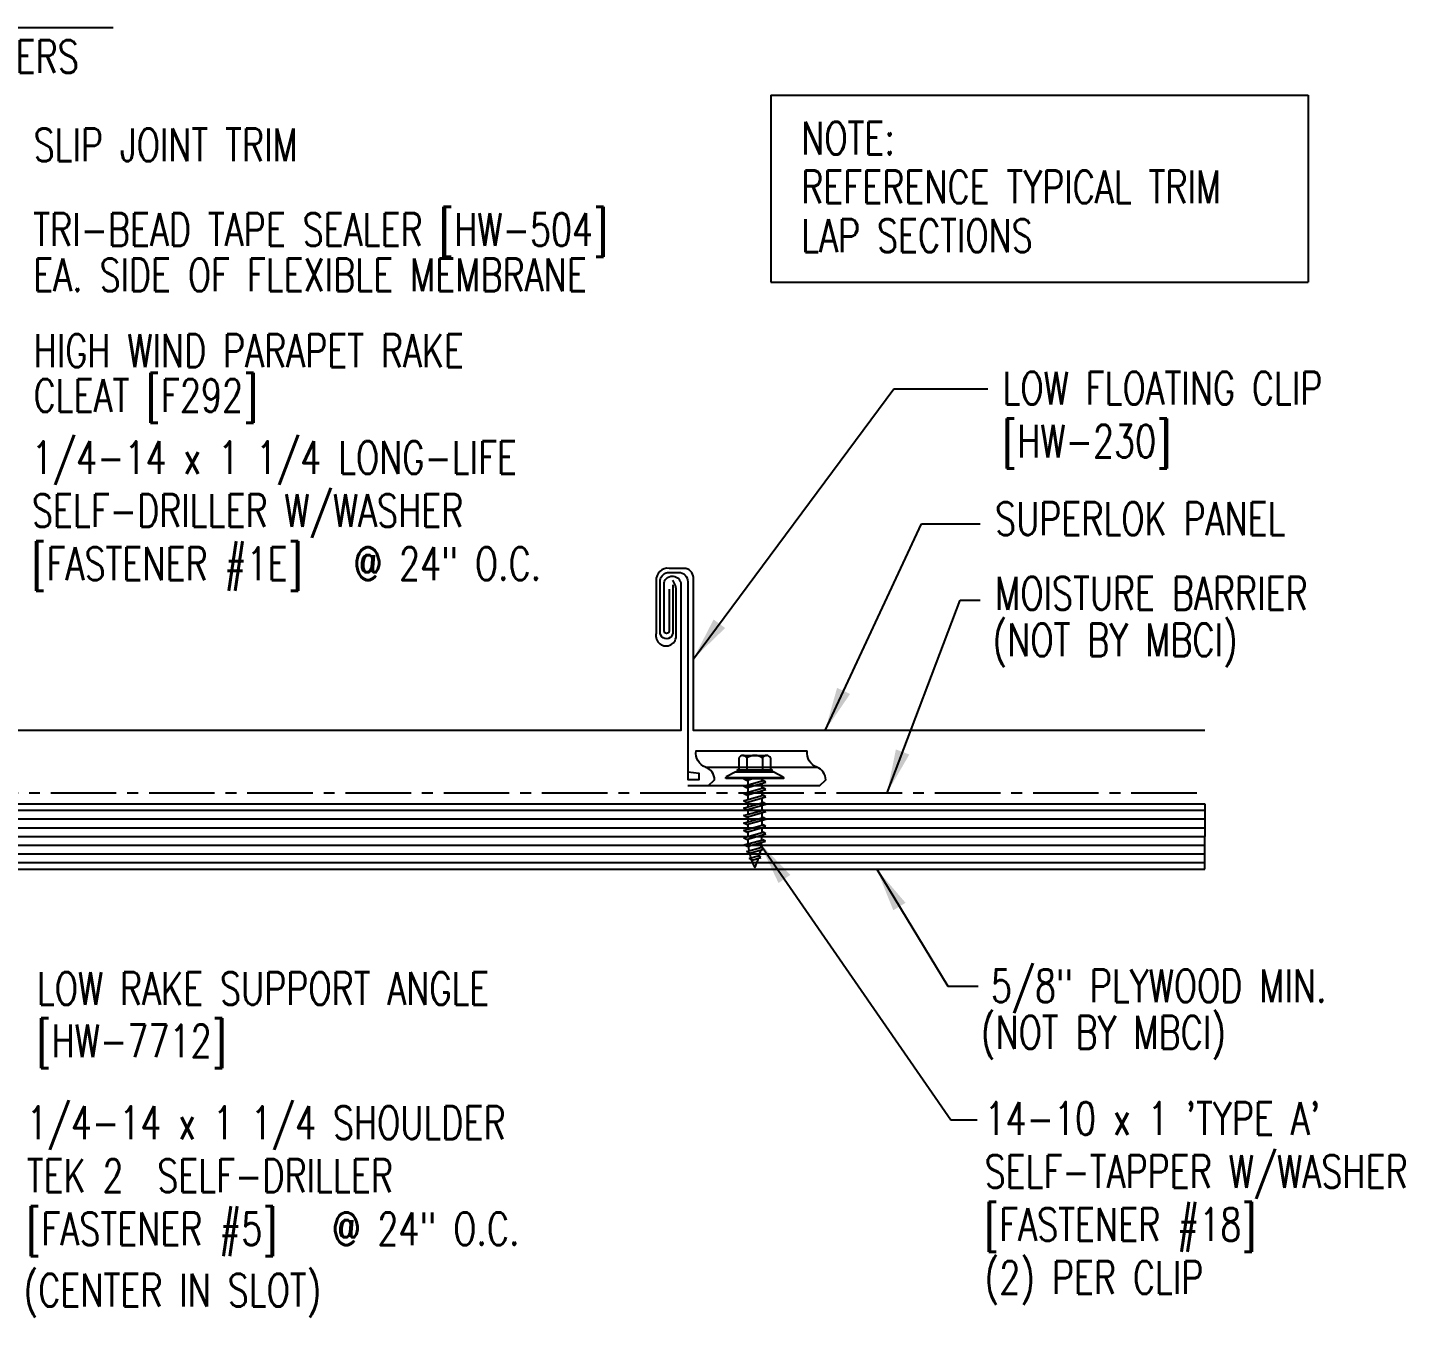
# Model space of a CAD drawing. Header units: inches. Extents: x 1.9 to 45, y 14.8 to 30.2.
# Drawn here: x 29.22 to 44.99, y 14.79 to 29.56 of the extents above; entities that cross this region are included whole.
import ezdxf

# ---------------------------------------------------------------- set-up
doc = ezdxf.new("R2010")
doc.units = ezdxf.units.IN
doc.header["$MEASUREMENT"] = 0
doc.linetypes.add('CENTER2', pattern=[1.125, 0.75, -0.125, 0.125, -0.125])
for name, color, linetype in [('BARRIER', 253, 'CENTER2'), ('clip', 5, 'Continuous'), ('DIM', 2, 'Continuous'), ('FASTENER', 9, 'Continuous'), ('PANEL', 11, 'Continuous'), ('TEXT', 2, 'Continuous'), ('WOOD', 3, 'Continuous')]:
    doc.layers.add(name, color=color, linetype=linetype)
doc.styles.add('TEXT1', font='ROMANS.shx', dxfattribs={"width": 0.75, "height": 0.375})
doc.dimstyles.new('DETAIL$7', dxfattribs={"dimscale": 4, "dimtxt": 0.375, "dimasz": 0.125, "dimexe": 0.0625, "dimexo": 0.125, "dimgap": 0.0625, "dimtad": 1, "dimdec": 4, "dimzin": 3, "dimdsep": 46, "dimlunit": 4, "dimtxsty": 'TEXT1', "dimblk": 'ARCHTICK', "dimcen": 0.0625, "dimclrd": 7, "dimclre": 7, "dimclrt": 2, "dimadec": 0, "dimazin": 0, "dimtfac": 0.59375, "dimtdec": 4, "dimtmove": 2, "dimatfit": 3, "dimfxl": 0, "dimfrac": 2, "dimtolj": 1, "dimtzin": 3, "dimarcsym": 0})

# ---------------------------------------------------------------- blocks, each defined once
blk = doc.blocks.new('FD-F1e')
at = {"layer": 'TEXT', "style": 'TEXT1', "width": 0.75}
for s, p in [('1/4-14 x 1 1/4 LONG-LIFE', (0.0047, -0.0408)), ('SELF-DRILLER W/WASHER', (0.0047, -0.1926)), ('[FASTENER #1E]', (0.0047, -0.3444))]:
    blk.add_text(s, height=0.09375, dxfattribs=at).set_placement(p)
blk.add_attdef('(QUANTITY)', (0.9263, -0.3444), '', height=0.0938, dxfattribs=at)
at = {"layer": 'TEXT', "style": 'TEXT1', "flags": 1}
for tag, p in [('Color', (0.0245, -0.5337)), ('Calc', (0.0245, -0.5337)), ('Opt1', (0.0245, -0.5337)), ('Opt2', (0.0245, -0.5337)), ('Opt3', (0.0245, -0.5337)), ('Description', (0.0245, -0.5337)), ('Multiple', (0.0245, -0.5337)), ('Part', (0.0245, -0.5337)), ('Spare1', (0.0245, -0.7212)), ('Spare2', (0.0245, -0.7212)), ('Spare3', (0.0245, -0.7212)), ('Spare4', (0.0245, -0.7212)), ('Spare5', (0.0245, -0.7212)), ('Spare6', (0.0245, -0.7212)), ('Spare7', (0.0245, -0.7212)), ('Spare8', (0.0245, -0.7212)), ('Spare9', (0.0245, -0.7212)), ('Spare10', (0.0245, -0.7212))]:
    blk.add_attdef(tag, p, '', height=0.0938, dxfattribs=at)
blk = doc.blocks.new('FD-F5')
at = {"layer": 'TEXT', "style": 'TEXT1', "width": 0.75}
for s, p in [('1/4-14 x 1 1/4 SHOULDER', (0.0047, -0.0408)), ('TEK 2  SELF-DRILLER', (0.0047, -0.1926)), ('[FASTENER #5]', (0.0047, -0.3444))]:
    blk.add_text(s, height=0.09375, dxfattribs=at).set_placement(p)
blk.add_attdef('(QUANTITY)', (0.8792, -0.3444), '', height=0.0938, dxfattribs=at)
at = {"layer": 'TEXT', "style": 'TEXT1', "flags": 1}
for tag, p in [('Color', (0.0529, -0.546)), ('Calc', (0.0529, -0.546)), ('OPT1', (0.0529, -0.546)), ('Opt2', (0.0529, -0.546)), ('Opt3', (0.0529, -0.546)), ('Description', (0.0529, -0.546)), ('Multiple', (0.0529, -0.546)), ('Part', (0.0529, -0.546)), ('Spare1', (0.0529, -0.7335)), ('Spare2', (0.0529, -0.7335)), ('Spare3', (0.0529, -0.7335)), ('Spare4', (0.0529, -0.7335)), ('Spare5', (0.0529, -0.7335)), ('Spare6', (0.0529, -0.7335)), ('Spare7', (0.0529, -0.7335)), ('Spare8', (0.0529, -0.7335)), ('Spare9', (0.0529, -0.7335)), ('Spare10', (0.0529, -0.7335))]:
    blk.add_attdef(tag, p, '', height=0.0938, dxfattribs=at)
blk = doc.blocks.new('st10')
at = {"layer": 'FASTENER'}
for p, q in [((-0.181, 0.276), (-0.181, 0.137)), ((-0.135, 0.302), (0.135, 0.302)), ((-0.089, 0.276), (-0.089, 0.137)), ((0.089, 0.276), (0.089, 0.137)), ((0.181, 0.276), (0.181, 0.137)), ((-0.217, 0.114), (-0.326, 0.059)), ((-0.326, 0.059), (-0.326, 0.049)), ((-0.326, 0.049), (0.326, 0.049)), ((-0.217, 0.114), (0.217, 0.114)), ((-0.193, 0.137), (0.193, 0.137)), ((-0.193, 0.119), (0.193, 0.119)), ((-0.181, 0.137), (0.181, 0.137)), ((-0.129, 0.035), (-0.124, 0.037)), ((-0.096, 0.017), (-0.129, 0.035)), ((-0.129, -0.049), (0.096, 0.015)), ((-0.124, 0.037), (-0.08, 0.037)), ((-0.096, 0.017), (-0.025, 0.037)), ((-0.08, 0.037), (0.08, 0.037)), ((-0.08, 0.021), (-0.08, -0.035)), ((0.08, 0.037), (0.08, 0.011)), ((0.129, -0.003), (0.096, 0.015)), ((0.217, 0.114), (0.326, 0.059)), ((0.326, 0.059), (0.326, 0.049)), ((-0.096, -0.068), (-0.129, -0.049)), ((-0.129, -0.134), (0.096, -0.069)), ((-0.096, -0.152), (-0.129, -0.134)), ((-0.129, -0.218), (0.096, -0.154)), ((-0.096, -0.068), (0.129, -0.004)), ((-0.096, -0.152), (0.129, -0.088)), ((-0.08, -0.063), (-0.08, -0.12)), ((-0.08, -0.148), (-0.08, -0.204)), ((0.08, -0.016), (0.08, -0.074)), ((0.08, -0.102), (0.08, -0.158)), ((0.129, -0.088), (0.096, -0.069)), ((0.129, -0.172), (0.096, -0.154)), ((-0.096, -0.237), (-0.129, -0.218)), ((-0.129, -0.303), (0.096, -0.238)), ((-0.096, -0.321), (-0.129, -0.303)), ((-0.096, -0.237), (0.129, -0.172)), ((-0.096, -0.321), (0.129, -0.257)), ((-0.08, -0.232), (-0.08, -0.288)), ((0.08, -0.186), (0.08, -0.243)), ((0.08, -0.27), (0.08, -0.327)), ((0.129, -0.257), (0.096, -0.238)), ((-0.129, -0.387), (0.096, -0.323)), ((-0.096, -0.406), (-0.129, -0.387)), ((-0.129, -0.471), (0.096, -0.407)), ((-0.096, -0.49), (-0.129, -0.471)), ((-0.096, -0.406), (0.129, -0.341)), ((-0.096, -0.49), (0.129, -0.426)), ((-0.08, -0.317), (-0.08, -0.373)), ((-0.08, -0.401), (-0.08, -0.457)), ((0.08, -0.355), (0.08, -0.412)), ((0.08, -0.44), (0.08, -0.496)), ((0.129, -0.341), (0.096, -0.323)), ((0.129, -0.426), (0.096, -0.407)), ((-0.129, -0.556), (0.096, -0.491)), ((-0.096, -0.575), (-0.129, -0.556)), ((-0.129, -0.64), (0.096, -0.576)), ((-0.096, -0.575), (0.129, -0.51)), ((-0.096, -0.659), (0.129, -0.595)), ((-0.08, -0.485), (-0.08, -0.542)), ((-0.08, -0.57), (-0.08, -0.626)), ((0.08, -0.524), (0.08, -0.58)), ((0.129, -0.51), (0.096, -0.491)), ((0.129, -0.595), (0.096, -0.576)), ((-0.096, -0.659), (-0.129, -0.64)), ((-0.121, -0.722), (0.092, -0.662)), ((-0.088, -0.741), (-0.121, -0.722)), ((-0.095, -0.799), (0.071, -0.752)), ((-0.088, -0.741), (0.125, -0.68)), ((-0.061, -0.818), (0.104, -0.771)), ((0.104, -0.771), (0.071, -0.752)), ((0.125, -0.68), (0.092, -0.662)), ((-0.061, -0.818), (-0.095, -0.799)), ((-0.063, -0.877), (0.034, -0.847)), ((-0.029, -0.895), (-0.063, -0.877)), ((-0.029, -0.895), (0.068, -0.866)), ((0.068, -0.866), (0.034, -0.847))]:
    blk.add_line(p, q, dxfattribs=at)
blk.add_lwpolyline([(-0.331, 0.037), (-0.331, 0.049), (0.331, 0.049), (0.331, 0.037)], close=True, dxfattribs=at)
for centre, radius, start, end in [((-0.135, 0.25), 0.0527, 29.8754, 150.1246), ((0, 0.138), 0.164, 56.9974, 123.0026), ((0.135, 0.25), 0.0527, 29.8754, 150.1246), ((-0.193, 0.128), 0.00894, 90, 270), ((0.193, 0.128), 0.00894, 270, 90), ((-0.676, -0.642), 0.757, 358.2537, 2.5109), ((0.676, -0.642), 0.757, 180.9696, 185.1765), ((0.676, -0.642), 0.757, 187.255, 191.3837), ((-0.676, -0.642), 0.757, 343.5473, 349.3968), ((-0.676, -0.642), 0.757, 351.6648, 356.0901), ((0.676, -0.642), 0.757, 193.4363, 197.6723), ((0.676, -0.642), 0.757, 199.1495, 206.7351), ((-0.676, -0.642), 0.757, 333.2649, 342.2085)]:
    blk.add_arc(centre, radius, start, end, dxfattribs=at)
blk = doc.blocks.new('_ArchTick')
at = {"color": 0, "linetype": 'ByBlock', "const_width": 0.15}
blk.add_lwpolyline([(-0.5, -0.5), (0.5, 0.5)], dxfattribs=at)
blk = doc.blocks.new('A$C30686E82')
for p, q in [((-2.715, 0.761), (3.437, 0.761)), ((-2.715, 0.761), (-2.715, -1.379)), ((3.437, 0.761), (3.437, -1.379)), ((-2.715, -1.379), (3.437, -1.379))]:
    blk.add_line(p, q)
at = {"layer": 'TEXT', "style": 'TEXT1', "width": 0.75}
for s, p in [('NOTE:', (-2.368, 0.081)), ('REFERENCE TYPICAL TRIM', (-2.368, -0.477)), ('LAP SECTIONS', (-2.368, -1.035))]:
    blk.add_text(s, height=0.375, dxfattribs=at).set_placement(p)

msp = doc.modelspace()

# ---------------------------------------------------------------- linework, layer by layer
at = {"layer": 'BARRIER'}
msp.add_line((4.73634, 20.80151), (42.70233, 20.80151), dxfattribs=at)
at = {"layer": 'clip'}
msp.add_line((36.98565, 21.09466), (38.25949, 21.09466), dxfattribs=at)
for points in [[(36.60865, 23.18288), (36.60889, 22.64985, -1.16210602), (36.46589, 22.64601), (36.46588, 23.23627, -0.36554649), (36.56966, 23.32496), (36.67513, 23.32496, -0.41421356), (36.78165, 23.21843), (36.78165, 20.95464), (36.91354, 20.95464), (36.91354, 21.02052), (36.78165, 21.03699)], [(37.01581, 20.88196), (37.08921, 20.9495, 0.29781286), (36.98565, 21.09466, -0.34469622), (36.8756, 21.28045), (38.14944, 21.28045)], [(38.28965, 20.88196), (38.36305, 20.9495, 0.29781286), (38.25949, 21.09466, -0.34469622), (38.14944, 21.28045)]]:
    msp.add_lwpolyline(points, format="xyb", dxfattribs=at)
msp.add_lwpolyline([(38.28965, 20.88196), (36.78165, 20.88196)], dxfattribs=at)
at = {"layer": 'DIM', "color": 7}
msp.add_line((25.88108, 29.56252), (30.20083, 29.56252), dxfattribs=at)
at = {"layer": 'PANEL'}
for points in [[(36.56745, 23.13274), (36.56738, 22.65345, -1), (36.51077, 22.65345), (36.51077, 23.13803), (36.51077, 23.18603, -0.46921016), (36.60481, 23.28007), (36.61439, 23.27972, -0.42234564), (36.70132, 23.18603), (36.70132, 21.51454), (25.3911, 21.51454, -0.41421464), (25.31657, 21.58907), (25.31661, 23.41408)], [(42.70233, 21.51454), (36.84515, 21.51454), (36.84515, 23.26438, 0.41421356), (36.73862, 23.37091), (36.56849, 23.37091, 0.46726582), (36.41956, 23.2313), (36.41956, 22.62773, 1.20090855), (36.64796, 22.61198), (36.64796, 23.1201, 0.10263246), (36.63423, 23.19082), (36.60965, 23.23711)]]:
    msp.add_lwpolyline(points, format="xyb", dxfattribs=at)
at = {"layer": 'WOOD', "color": 3, "linetype": 'CONTINUOUS'}
for p, q in [((4.73634, 20.67651), (42.70233, 20.67651)), ((42.70233, 20.67651), (42.70233, 20.30151)), ((42.70233, 19.92651), (42.70233, 20.30151)), ((4.73634, 19.92651), (42.70233, 19.92651))]:
    msp.add_line(p, q, dxfattribs=at)
at = {"layer": 'WOOD', "color": 9, "linetype": 'CONTINUOUS'}
for p, q in [((4.73634, 20.60151), (42.70233, 20.60151)), ((4.73634, 20.50151), (42.70233, 20.50151)), ((4.73634, 20.40151), (42.70233, 20.40151)), ((4.73634, 20.30151), (42.70233, 20.30151)), ((4.73634, 20.20151), (42.70233, 20.20151)), ((4.73634, 20.10151), (42.70233, 20.10151)), ((4.73634, 20.00151), (42.70233, 20.00151))]:
    msp.add_line(p, q, dxfattribs=at)

# ---------------------------------------------------------------- block references
msp.add_blockref('A$C30686E82', (40.44909, 28.02775))
at = {"layer": 'FASTENER'}
msp.add_blockref('st10', (37.54818, 20.92657), dxfattribs=at)
at = {"layer": 'TEXT', "xscale": 4, "yscale": 4, "zscale": 4}
for name, p in [('FD-F1e', (29.25069, 24.61491)), ('FD-F5', (29.19116, 17.00059))]:
    msp.add_blockref(name, p, dxfattribs=at).add_auto_attribs({'(QUANTITY)': '@ 24" O.C.'})

# ---------------------------------------------------------------- texts
at = {"layer": 'TEXT', "style": 'TEXT1', "width": 0.75}
for s, p in [('FASTENERS', (27.72167, 29.04328)), ('SLIP JOINT TRIM', (29.28942, 28.03126)), ('TRI-BEAD TAPE SEALER [HW-504]', (29.28449, 27.06268)), ('EA. SIDE OF FLEXIBLE MEMBRANE', (29.28449, 26.54282)), ('HIGH WIND PARAPET RAKE', (29.28942, 25.67604)), ('CLEAT [F292]', (29.28942, 25.16281)), ('LOW FLOATING CLIP', (40.38633, 25.24759)), ('[HW-230]', (40.38633, 24.63967)), ('SUPERLOK PANEL', (40.30117, 23.75208)), ('MOISTURE BARRIER', (40.30117, 22.89786)), ('(NOT BY MBCI)', (40.27186, 22.36477)), ('5/8" PLYWOOD MIN.', (40.25263, 18.40488)), ('LOW RAKE SUPPORT ANGLE', (29.32664, 18.37346)), ('(NOT BY MBCI)', (40.13738, 17.87179)), ('[HW-7712]', (29.32664, 17.77346)), ("14-10 x 1 'TYPE A'", (40.18032, 16.88628)), ('SELF-TAPPER W/WASHER', (40.18032, 16.27914)), ('[FASTENER #18]', (40.18032, 15.672)), ('(2) PER CLIP', (40.18032, 15.06485)), ('(CENTER IN SLOT)', (29.17424, 14.91976))]:
    msp.add_text(s, height=0.375, dxfattribs=at).set_placement(p)

# ---------------------------------------------------------------- leaders
for points in [[(36.84515, 22.33517), (39.14056, 25.42685), (40.21822, 25.42685)], [(38.3545, 21.51454), (39.45752, 23.88101), (40.12947, 23.88101)], [(39.06449, 20.80151), (39.90126, 23.00673), (40.12947, 23.00673)], [(37.60399, 20.22658), (39.79348, 17.05559), (40.09645, 17.05559)], [(38.9457, 19.92651), (39.76028, 18.58663), (40.10768, 18.58663)]]:
    msp.add_leader(points, dimstyle='DETAIL$7')

doc.saveas('drawing.dxf')
